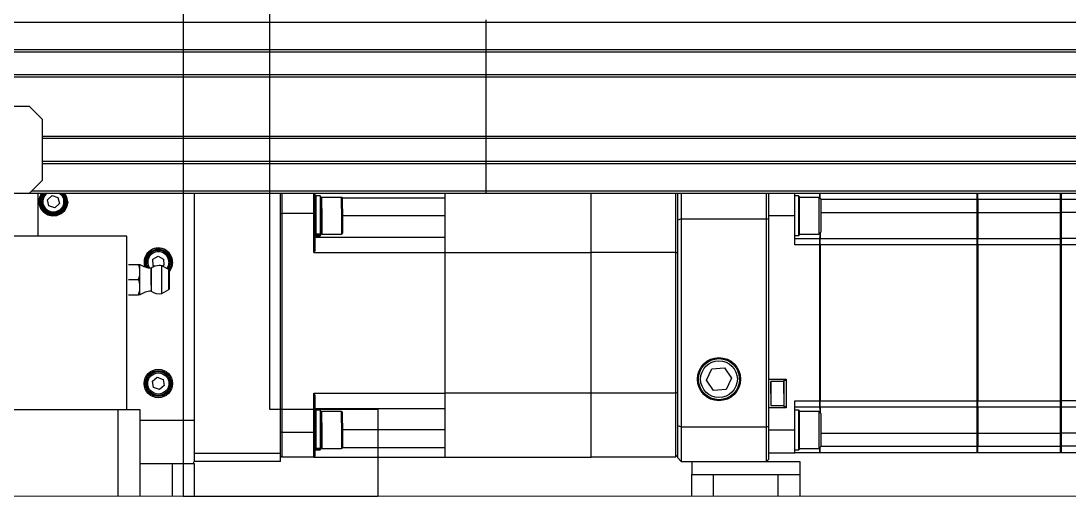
# Model space of a CAD drawing. Extents: x 500 to 100500, y -14500 to 21140.
# Drawn here: x 7839 to 8081.2, y -7259 to -7149.3 of the extents above; entities that cross this region are included whole.
import ezdxf

# ---------------------------------------------------------------- set-up
doc = ezdxf.new("R2010")
doc.units = 0
doc.linetypes.add('SLD-Solid', pattern=[0])
doc.layers.get('0').update_dxf_attribs({"linetype": 'CONTINUOUS'})
doc.layers.add('M06SMMF-001B', color=7, linetype='CONTINUOUS')
doc.layers.add('MODEL', color=7, linetype='SLD-Solid', lineweight=15)

# ---------------------------------------------------------------- blocks, each defined once
blk = doc.blocks.new('KCA$Cef715743')
at = {"layer": 'MODEL', "color": 1}
blk.add_line((1450, 313), (120, 313), dxfattribs=at)
blk = doc.blocks.new('LP R')
at = {"color": 2}
for p, q in [((16618.69, -93722.54), (16618.69, -93722.04)), ((15898.69, -93722.54), (16618.69, -93722.54)), ((16618.69, -93722.54), (16953.69, -93722.54)), ((16618.69, -93728.89), (16618.69, -93722.54)), ((15898.69, -93728.89), (16618.69, -93728.89)), ((15898.69, -93729.39), (16618.69, -93729.39)), ((16618.69, -93728.89), (16953.69, -93728.89)), ((16618.69, -93729.39), (16618.69, -93728.89)), ((16618.69, -93729.39), (16953.69, -93729.39)), ((16618.69, -93734.69), (16618.69, -93729.39)), ((15898.69, -93734.69), (16618.69, -93734.69)), ((15898.69, -93735.19), (16618.69, -93735.19)), ((16618.69, -93734.69), (16953.69, -93734.69)), ((16618.69, -93735.19), (16618.69, -93734.69)), ((16618.69, -93735.19), (16953.69, -93735.19)), ((16618.69, -93748.89), (16618.69, -93735.19)), ((16513.19, -93742.04), (16494.14, -93742.04)), ((16516.19, -93745.04), (16513.19, -93742.04)), ((16516.19, -93759.04), (16516.19, -93745.04)), ((16516.19, -93748.89), (16618.69, -93748.89)), ((16618.69, -93748.89), (16953.69, -93748.89)), ((16618.69, -93749.39), (16618.69, -93748.89)), ((16516.19, -93749.39), (16618.69, -93749.39)), ((16618.69, -93749.39), (16953.69, -93749.39)), ((16618.69, -93754.69), (16618.69, -93749.39)), ((16516.19, -93754.69), (16618.69, -93754.69)), ((16516.19, -93755.19), (16618.69, -93755.19)), ((16618.69, -93754.69), (16953.69, -93754.69)), ((16618.69, -93755.19), (16618.69, -93754.69)), ((16618.69, -93755.19), (16953.69, -93755.19)), ((16618.69, -93761.54), (16618.69, -93755.19)), ((16513.19, -93762.04), (16516.19, -93759.04)), ((16399.19, -93762.04), (16513.19, -93762.04)), ((16513.19, -93762.04), (16618.69, -93762.04)), ((16513.69, -93761.54), (16618.69, -93761.54)), ((16515.19, -93772.04), (16515.19, -93762.04)), ((16515.19, -93772.04), (16515.19, -93762.04)), ((16517.31, -93763.61), (16518.37, -93762.63)), ((16517.64, -93765.02), (16517.31, -93763.61)), ((16518.37, -93762.63), (16519.75, -93763.05)), ((16519.75, -93763.05), (16520.07, -93764.46)), ((16551.19, -93762.04), (16551.19, -93814.54)), ((16571.19, -93822.24), (16571.19, -93762.04)), ((16571.49, -93762.04), (16571.49, -93766.76)), ((16578.89, -93766.76), (16578.89, -93762.04)), ((16579.19, -93766.86), (16579.19, -93762.04)), ((16579.39, -93762.69), (16579.19, -93762.88)), ((16579.39, -93762.69), (16579.19, -93762.88)), ((16580.3, -93762.69), (16579.39, -93762.69)), ((16580.3, -93762.69), (16579.39, -93762.69)), ((16579.39, -93771.45), (16579.39, -93762.69)), ((16580.49, -93762.88), (16580.3, -93762.69)), ((16580.49, -93762.88), (16580.3, -93762.69)), ((16580.3, -93762.69), (16580.3, -93771.45)), ((16580.49, -93771.27), (16580.49, -93762.88)), ((16580.49, -93763.14), (16580.52, -93763.14)), ((16585.29, -93763.04), (16580.69, -93763.04)), ((16585.29, -93763.04), (16580.69, -93763.04)), ((16580.69, -93771.54), (16580.69, -93763.04)), ((16585.29, -93765.61), (16585.29, -93763.04)), ((16585.29, -93763.04), (16585.29, -93771.54)), ((16585.47, -93763.14), (16609.19, -93763.14)), ((16585.49, -93771.34), (16585.49, -93763.24)), ((16609.19, -93775.79), (16609.19, -93762.04)), ((16609.19, -93763.14), (16609.19, -93762.04)), ((16618.69, -93761.54), (16953.69, -93761.54)), ((16618.69, -93762.04), (16618.69, -93761.54)), ((16618.69, -93762.04), (16953.69, -93762.04)), ((16642.99, -93775.79), (16642.99, -93762.04)), ((16662.49, -93775.79), (16662.49, -93762.04)), ((16662.99, -93768.3), (16662.99, -93762.04)), ((16663.79, -93762.04), (16663.79, -93768.04)), ((16683.49, -93768.04), (16683.49, -93762.04)), ((16683.99, -93762.16), (16683.99, -93762.04)), ((16683.99, -93766.2), (16683.99, -93762.16)), ((16689.99, -93767.34), (16689.99, -93762.04)), ((16690.9, -93762.69), (16689.99, -93762.69)), ((16690.9, -93762.69), (16689.99, -93762.69)), ((16691.1, -93762.88), (16690.9, -93762.69)), ((16691.1, -93762.88), (16690.9, -93762.69)), ((16690.9, -93762.69), (16690.9, -93771.88)), ((16691.1, -93771.68), (16691.1, -93762.88)), ((16695.6, -93763.04), (16691.1, -93763.04)), ((16695.6, -93763.04), (16691.1, -93763.04)), ((16696.1, -93763.54), (16695.6, -93763.04)), ((16696.1, -93763.54), (16695.6, -93763.04)), ((16695.6, -93763.04), (16695.6, -93771.54)), ((16695.79, -93763.23), (16695.79, -93762.04)), ((16695.79, -93762.14), (16695.89, -93762.14)), ((16695.89, -93763.33), (16695.89, -93762.04)), ((16696.1, -93771.04), (16696.1, -93763.54)), ((16732.19, -93763.54), (16696.1, -93763.54)), ((16732.19, -93763.54), (16732.19, -93762.04)), ((16732.19, -93762.14), (16732.29, -93762.14)), ((16732.19, -93766.54), (16732.19, -93763.54)), ((16732.29, -93763.64), (16732.19, -93763.64)), ((16732.29, -93763.54), (16732.29, -93762.04)), ((16751.39, -93763.54), (16732.29, -93763.54)), ((16732.29, -93763.54), (16732.29, -93766.54)), ((16751.39, -93763.54), (16751.39, -93762.04)), ((16751.59, -93762.24), (16751.39, -93762.24)), ((16751.39, -93766.54), (16751.39, -93763.54)), ((16751.59, -93763.54), (16751.39, -93763.54)), ((16751.59, -93762.04), (16751.59, -93763.54)), ((16788.49, -93763.54), (16751.59, -93763.54)), ((16751.59, -93763.54), (16751.59, -93766.54)), ((16519.02, -93765.44), (16517.64, -93765.02)), ((16520.07, -93764.46), (16519.02, -93765.44)), ((16580.69, -93765.61), (16580.69, -93771.54)), ((16585.49, -93765.69), (16585.49, -93771.34)), ((16578.89, -93766.76), (16571.49, -93766.76)), ((16571.49, -93766.76), (16571.49, -93817.31)), ((16578.89, -93775.79), (16578.89, -93766.76)), ((16579.19, -93775.23), (16579.19, -93766.86)), ((16609.19, -93767.29), (16585.49, -93767.29)), ((16662.99, -93815.77), (16662.99, -93768.3)), ((16663.79, -93768.04), (16663.79, -93816.04)), ((16683.49, -93768.04), (16663.79, -93768.04)), ((16683.49, -93816.04), (16683.49, -93768.04)), ((16683.99, -93768.2), (16683.99, -93766.2)), ((16689.99, -93767.34), (16683.99, -93767.34)), ((16683.99, -93815.87), (16683.99, -93768.2)), ((16689.99, -93774.04), (16689.99, -93767.34)), ((16696.1, -93766.54), (16732.19, -93766.54)), ((16732.19, -93772.54), (16732.19, -93766.54)), ((16732.29, -93766.64), (16732.19, -93766.64)), ((16732.29, -93766.54), (16751.39, -93766.54)), ((16732.29, -93766.54), (16732.29, -93772.54)), ((16751.59, -93766.54), (16751.39, -93766.54)), ((16751.39, -93772.54), (16751.39, -93766.54)), ((16788.49, -93766.54), (16751.59, -93766.54)), ((16751.59, -93766.54), (16751.59, -93772.54)), ((16535.69, -93772.04), (16461.69, -93772.04)), ((16535.69, -93772.04), (16461.69, -93772.04)), ((16535.69, -93812.04), (16535.69, -93772.04)), ((16535.69, -93812.04), (16535.69, -93772.04)), ((16579.19, -93771.69), (16579.39, -93771.89)), ((16579.19, -93771.69), (16579.39, -93771.89)), ((16609.19, -93772.29), (16579.19, -93772.29)), ((16579.39, -93771.45), (16580.3, -93771.45)), ((16579.39, -93771.89), (16579.39, -93771.69)), ((16580.3, -93771.69), (16579.39, -93771.69)), ((16579.39, -93771.89), (16580.3, -93771.89)), ((16579.39, -93771.89), (16580.3, -93771.89)), ((16580.3, -93771.89), (16580.49, -93771.69)), ((16580.3, -93771.89), (16580.49, -93771.69)), ((16580.3, -93771.69), (16580.3, -93771.89)), ((16580.49, -93771.27), (16580.49, -93771.5)), ((16580.49, -93771.69), (16580.49, -93771.5)), ((16580.69, -93771.54), (16585.29, -93771.54)), ((16580.69, -93771.54), (16585.29, -93771.54)), ((16609.19, -93775.79), (16609.19, -93772.29)), ((16689.99, -93771.88), (16690.9, -93771.88)), ((16689.99, -93772.54), (16695.79, -93772.54)), ((16690.9, -93771.88), (16691.1, -93771.68)), ((16691.1, -93771.54), (16695.6, -93771.54)), ((16691.1, -93771.54), (16695.6, -93771.54)), ((16695.6, -93771.54), (16696.1, -93771.04)), ((16695.6, -93771.54), (16696.1, -93771.04)), ((16695.79, -93771.34), (16695.79, -93772.33)), ((16695.79, -93772.54), (16695.79, -93772.33)), ((16695.79, -93774.04), (16695.79, -93772.54)), ((16695.79, -93772.64), (16695.89, -93772.64)), ((16695.89, -93771.24), (16695.89, -93772.54)), ((16695.89, -93774.04), (16695.89, -93772.54)), ((16695.89, -93772.54), (16732.19, -93772.54)), ((16732.19, -93774.04), (16732.19, -93772.54)), ((16732.19, -93772.64), (16732.29, -93772.64)), ((16732.29, -93772.54), (16751.39, -93772.54)), ((16732.29, -93774.04), (16732.29, -93772.54)), ((16751.39, -93774.04), (16751.39, -93772.54)), ((16751.59, -93772.74), (16751.39, -93772.74)), ((16791.79, -93772.54), (16751.59, -93772.54)), ((16751.59, -93772.54), (16751.59, -93774.04)), ((16578.89, -93775.79), (16609.19, -93775.79)), ((16609.19, -93775.79), (16642.99, -93775.79)), ((16609.19, -93808.28), (16609.19, -93775.79)), ((16642.99, -93808.28), (16642.99, -93775.79)), ((16662.49, -93775.79), (16642.99, -93775.79)), ((16662.49, -93808.28), (16662.49, -93775.79)), ((16695.79, -93774.04), (16689.99, -93774.04)), ((16695.79, -93810.04), (16695.79, -93774.04)), ((16695.89, -93774.14), (16695.79, -93774.14)), ((16732.19, -93774.04), (16695.89, -93774.04)), ((16695.89, -93774.04), (16695.89, -93810.04)), ((16732.19, -93810.04), (16732.19, -93774.04)), ((16732.29, -93774.14), (16732.19, -93774.14)), ((16751.39, -93774.04), (16732.29, -93774.04)), ((16732.29, -93774.04), (16732.29, -93810.04)), ((16751.39, -93810.04), (16751.39, -93774.04)), ((16751.59, -93774.04), (16751.39, -93774.04)), ((16751.59, -93774.04), (16751.59, -93810.04)), ((16791.79, -93774.04), (16751.59, -93774.04)), ((16541.67, -93777.35), (16542.9, -93776.59)), ((16541.72, -93778.79), (16541.67, -93777.35)), ((16542.9, -93776.59), (16544.17, -93777.28)), ((16544.17, -93777.28), (16544.21, -93778.72)), ((16536.01, -93778.54), (16538.38, -93778.54)), ((16538.69, -93780.29), (16538.69, -93778.54)), ((16538.69, -93783.79), (16538.69, -93780.29)), ((16541.27, -93783.36), (16541.27, -93779.39)), ((16541.27, -93779.39), (16541.27, -93784.69)), ((16542.05, -93778.98), (16541.72, -93778.79)), ((16545.39, -93779.73), (16543.75, -93778.84)), ((16545.39, -93779.73), (16543.75, -93778.84)), ((16543.75, -93783.63), (16543.75, -93778.84)), ((16544.21, -93778.72), (16543.89, -93778.92)), ((16545.39, -93784.34), (16545.39, -93779.73)), ((16545.49, -93783.1), (16545.49, -93779.9)), ((16536.01, -93782.04), (16538.38, -93782.04)), ((16538.69, -93785.54), (16538.69, -93783.79)), ((16543.75, -93785.23), (16543.75, -93783.63)), ((16543.75, -93785.23), (16545.39, -93784.34)), ((16543.75, -93785.23), (16545.39, -93784.34)), ((16545.39, -93783.19), (16545.39, -93784.34)), ((16545.49, -93784.17), (16545.49, -93783.1)), ((16536.01, -93785.54), (16538.38, -93785.54)), ((16669.49, -93801.39), (16669.73, -93801.25)), ((16669.49, -93801.39), (16669.73, -93801.25)), ((16670.86, -93802.65), (16673.74, -93802.43)), ((16673.74, -93802.43), (16675.37, -93804.81)), ((16541.59, -93805.54), (16542.69, -93804.61)), ((16542.69, -93804.61), (16544.05, -93805.11)), ((16669.62, -93805.26), (16670.86, -93802.65)), ((16675.37, -93804.81), (16674.13, -93807.42)), ((16541.84, -93806.96), (16541.59, -93805.54)), ((16543.19, -93807.46), (16541.84, -93806.96)), ((16544.3, -93806.53), (16543.19, -93807.46)), ((16544.05, -93805.11), (16544.3, -93806.53)), ((16671.25, -93807.64), (16669.62, -93805.26)), ((16683.99, -93805.04), (16687.99, -93805.04)), ((16687.49, -93805.59), (16684.49, -93805.59)), ((16687.49, -93805.59), (16684.49, -93805.59)), ((16684.49, -93808.34), (16684.49, -93805.59)), ((16684.49, -93805.59), (16684.49, -93811.09)), ((16687.99, -93805.34), (16687.49, -93805.34)), ((16687.99, -93805.34), (16687.49, -93805.34)), ((16687.49, -93808.34), (16687.49, -93805.34)), ((16687.49, -93805.34), (16687.49, -93811.34)), ((16687.99, -93805.04), (16687.99, -93811.64)), ((16578.89, -93808.28), (16609.19, -93808.28)), ((16578.89, -93817.31), (16578.89, -93808.28)), ((16579.19, -93817.21), (16579.19, -93808.84)), ((16642.99, -93808.28), (16609.19, -93808.28)), ((16609.19, -93823.04), (16609.19, -93808.28)), ((16609.19, -93811.78), (16609.19, -93808.28)), ((16642.99, -93823.04), (16642.99, -93808.28)), ((16662.49, -93808.28), (16642.99, -93808.28)), ((16662.49, -93823.04), (16662.49, -93808.28)), ((16674.13, -93807.42), (16671.25, -93807.64)), ((16504.19, -93812.04), (16533.69, -93812.04)), ((16533.69, -93832.04), (16533.69, -93812.04)), ((16533.69, -93812.04), (16538.69, -93812.04)), ((16538.69, -93812.04), (16538.69, -93832.04)), ((16579.19, -93811.78), (16609.19, -93811.78)), ((16687.99, -93811.64), (16683.99, -93811.64)), ((16684.49, -93811.09), (16687.49, -93811.09)), ((16684.49, -93811.09), (16687.49, -93811.09)), ((16687.49, -93811.34), (16687.99, -93811.34)), ((16687.49, -93811.34), (16687.99, -93811.34)), ((16689.99, -93816.74), (16689.99, -93810.04)), ((16689.99, -93810.04), (16695.79, -93810.04)), ((16695.79, -93811.54), (16689.99, -93811.54)), ((16695.79, -93809.94), (16695.89, -93809.94)), ((16695.79, -93811.54), (16695.79, -93810.04)), ((16695.79, -93811.44), (16695.89, -93811.44)), ((16695.79, -93811.74), (16695.79, -93811.54)), ((16695.79, -93811.74), (16695.79, -93812.73)), ((16695.89, -93810.04), (16732.19, -93810.04)), ((16695.89, -93811.54), (16695.89, -93810.04)), ((16732.19, -93811.54), (16695.89, -93811.54)), ((16695.89, -93811.54), (16695.89, -93812.83)), ((16732.19, -93809.94), (16732.29, -93809.94)), ((16732.19, -93811.54), (16732.19, -93810.04)), ((16732.19, -93811.44), (16732.29, -93811.44)), ((16732.19, -93817.54), (16732.19, -93811.54)), ((16732.29, -93810.04), (16751.39, -93810.04)), ((16732.29, -93811.54), (16732.29, -93810.04)), ((16751.39, -93811.54), (16732.29, -93811.54)), ((16732.29, -93811.54), (16732.29, -93817.54)), ((16751.39, -93811.54), (16751.39, -93810.04)), ((16751.59, -93810.04), (16751.39, -93810.04)), ((16751.59, -93811.34), (16751.39, -93811.34)), ((16751.39, -93817.54), (16751.39, -93811.54)), ((16788.49, -93810.04), (16751.59, -93810.04)), ((16751.59, -93810.04), (16751.59, -93811.54)), ((16788.49, -93811.54), (16751.59, -93811.54)), ((16751.59, -93811.54), (16751.59, -93817.54)), ((16538.69, -93814.54), (16551.19, -93814.54)), ((16551.19, -93814.54), (16551.19, -93824.04)), ((16579.39, -93812.18), (16579.19, -93812.38)), ((16579.39, -93812.18), (16579.19, -93812.38)), ((16580.3, -93812.18), (16579.39, -93812.18)), ((16580.3, -93812.18), (16579.39, -93812.18)), ((16579.39, -93820.95), (16579.39, -93812.18)), ((16580.49, -93812.38), (16580.3, -93812.18)), ((16580.49, -93812.38), (16580.3, -93812.18)), ((16580.3, -93812.18), (16580.3, -93820.95)), ((16580.49, -93820.77), (16580.49, -93812.38)), ((16585.29, -93812.53), (16580.69, -93812.53)), ((16585.29, -93812.53), (16580.69, -93812.53)), ((16580.69, -93821.03), (16580.69, -93812.53)), ((16585.29, -93815.1), (16585.29, -93812.53)), ((16585.29, -93812.53), (16585.29, -93821.03)), ((16585.49, -93820.83), (16585.49, -93812.73)), ((16690.9, -93812.18), (16689.99, -93812.18)), ((16690.9, -93812.18), (16689.99, -93812.18)), ((16691.1, -93812.38), (16690.9, -93812.18)), ((16691.1, -93812.38), (16690.9, -93812.18)), ((16690.9, -93812.18), (16690.9, -93821.37)), ((16691.1, -93821.18), (16691.1, -93812.38)), ((16695.6, -93812.53), (16691.1, -93812.53)), ((16695.6, -93812.53), (16691.1, -93812.53)), ((16696.1, -93813.03), (16695.6, -93812.53)), ((16696.1, -93813.03), (16695.6, -93812.53)), ((16695.6, -93812.53), (16695.6, -93821.03)), ((16696.1, -93820.53), (16696.1, -93813.03)), ((16580.69, -93815.1), (16580.69, -93821.03)), ((16585.49, -93815.18), (16585.49, -93820.83)), ((16609.19, -93816.78), (16585.49, -93816.78)), ((16662.99, -93823.24), (16662.99, -93815.77)), ((16663.79, -93816.04), (16663.79, -93824.04)), ((16663.79, -93816.04), (16683.49, -93816.04)), ((16683.49, -93824.04), (16683.49, -93816.04)), ((16683.99, -93817.87), (16683.99, -93815.87)), ((16683.99, -93816.74), (16689.99, -93816.74)), ((16689.99, -93822.04), (16689.99, -93816.74)), ((16571.49, -93817.31), (16578.89, -93817.31)), ((16571.49, -93817.31), (16571.49, -93823.04)), ((16578.89, -93823.04), (16578.89, -93817.31)), ((16579.19, -93822.74), (16579.19, -93817.21)), ((16683.99, -93821.91), (16683.99, -93817.87)), ((16696.1, -93817.54), (16732.19, -93817.54)), ((16732.29, -93817.44), (16732.19, -93817.44)), ((16732.19, -93820.54), (16732.19, -93817.54)), ((16732.29, -93817.54), (16751.39, -93817.54)), ((16732.29, -93817.54), (16732.29, -93820.54)), ((16751.59, -93817.54), (16751.39, -93817.54)), ((16751.39, -93820.54), (16751.39, -93817.54)), ((16751.59, -93817.54), (16751.59, -93820.54)), ((16788.69, -93817.54), (16751.59, -93817.54)), ((16579.19, -93821.19), (16579.39, -93821.38)), ((16579.19, -93821.19), (16579.39, -93821.38)), ((16579.39, -93820.95), (16580.3, -93820.95)), ((16579.39, -93821.38), (16579.39, -93821.18)), ((16580.3, -93821.18), (16579.39, -93821.18)), ((16579.39, -93821.38), (16580.3, -93821.38)), ((16579.39, -93821.38), (16580.3, -93821.38)), ((16580.3, -93821.18), (16580.3, -93821.38)), ((16580.3, -93821.38), (16580.49, -93821.19)), ((16580.3, -93821.38), (16580.49, -93821.19)), ((16580.49, -93820.77), (16580.49, -93821)), ((16580.52, -93820.93), (16580.49, -93820.93)), ((16580.49, -93821.19), (16580.49, -93821)), ((16580.69, -93821.03), (16585.29, -93821.03)), ((16580.69, -93821.03), (16585.29, -93821.03)), ((16609.19, -93820.93), (16585.47, -93820.93)), ((16609.19, -93823.04), (16609.19, -93820.93)), ((16689.99, -93821.37), (16690.9, -93821.37)), ((16690.9, -93821.37), (16691.1, -93821.18)), ((16691.1, -93821.03), (16695.6, -93821.03)), ((16691.1, -93821.03), (16695.6, -93821.03)), ((16695.6, -93821.03), (16696.1, -93820.53)), ((16695.6, -93821.03), (16696.1, -93820.53)), ((16695.79, -93822.04), (16695.79, -93820.84)), ((16695.89, -93822.04), (16695.89, -93820.74)), ((16696.1, -93820.54), (16732.19, -93820.54)), ((16732.19, -93820.44), (16732.29, -93820.44)), ((16732.19, -93822.04), (16732.19, -93820.54)), ((16732.29, -93820.54), (16751.39, -93820.54)), ((16732.29, -93822.04), (16732.29, -93820.54)), ((16751.39, -93822.04), (16751.39, -93820.54)), ((16751.59, -93820.54), (16751.39, -93820.54)), ((16751.59, -93820.54), (16751.59, -93822.04)), ((16788.69, -93820.54), (16751.59, -93820.54)), ((16571.19, -93822.24), (16551.19, -93822.24)), ((16571.19, -93824.04), (16551.19, -93824.04)), ((16571.19, -93824.04), (16571.19, -93822.24)), ((16578.89, -93823.04), (16571.49, -93823.04)), ((16578.89, -93823.04), (16609.19, -93823.04)), ((16609.19, -93823.04), (16642.99, -93823.04)), ((16662.49, -93823.04), (16642.99, -93823.04)), ((16662.99, -93823.24), (16663.79, -93824.04)), ((16663.79, -93824.04), (16666.19, -93824.04)), ((16666.19, -93824.04), (16666.19, -93827.04)), ((16666.19, -93824.04), (16691.19, -93824.04)), ((16683.49, -93824.04), (16683.99, -93823.54)), ((16683.99, -93823.54), (16683.99, -93821.91)), ((16683.99, -93822.04), (16689.99, -93822.04)), ((16695.79, -93822.04), (16689.99, -93822.04)), ((16691.19, -93824.04), (16691.19, -93827.04)), ((16695.79, -93821.94), (16695.89, -93821.94)), ((16732.19, -93822.04), (16695.89, -93822.04)), ((16732.19, -93821.94), (16732.29, -93821.94)), ((16751.39, -93822.04), (16732.29, -93822.04)), ((16751.59, -93821.84), (16751.39, -93821.84)), ((16788.69, -93822.04), (16751.59, -93822.04)), ((16538.69, -93824.54), (16546.19, -93824.54)), ((16546.19, -93832.04), (16546.19, -93824.54)), ((16546.19, -93824.54), (16551.19, -93824.54)), ((16551.19, -93824.54), (16551.19, -93832.04)), ((16666.19, -93832.04), (16666.19, -93827.04)), ((16666.19, -93827.04), (16671.19, -93827.04)), ((16671.19, -93827.04), (16671.19, -93832.04)), ((16671.19, -93827.04), (16686.19, -93827.04)), ((16686.19, -93832.04), (16686.19, -93827.04)), ((16686.19, -93827.04), (16691.19, -93827.04)), ((16691.19, -93827.04), (16691.19, -93832.04))]:
    blk.add_line(p, q, dxfattribs=at)
at = {"color": 2, "flags": 128}
for points in [[(16521.99, -93764.04), (16521.99, -93764.04), (16521.82, -93765.11), (16521.3, -93766.06), (16520.5, -93766.8), (16519.5, -93767.23), (16518.42, -93767.32), (16517.37, -93767.06), (16516.46, -93766.46), (16515.79, -93765.61), (16515.44, -93764.58), (16515.44, -93763.49), (16515.79, -93762.46), (16516.07, -93762.04), (16515.79, -93762.46), (16515.44, -93763.49), (16515.44, -93764.58), (16515.79, -93765.61), (16516.46, -93766.46), (16517.37, -93767.06), (16518.42, -93767.32), (16519.5, -93767.23), (16520.5, -93766.8), (16521.3, -93766.06), (16521.82, -93765.11), (16521.99, -93764.04), (16521.99, -93764.04), (16521.82, -93762.96), (16521.32, -93762.04)], [(16521.69, -93764.04), (16521.51, -93763.01), (16520.99, -93762.11), (16520.93, -93762.04), (16520.99, -93762.11), (16521.51, -93763.01), (16521.69, -93764.04), (16521.51, -93765.06), (16520.99, -93765.96), (16520.19, -93766.63), (16519.22, -93766.99), (16518.17, -93766.99), (16517.19, -93766.63), (16516.4, -93765.96), (16515.88, -93765.06), (16515.69, -93764.04), (16515.88, -93763.01), (16516.4, -93762.11), (16516.46, -93762.04)], [(16521.37, -93763.42), (16521.37, -93763.42), (16521.42, -93764.43), (16521.09, -93765.39), (16520.44, -93766.16), (16519.55, -93766.65), (16518.55, -93766.78), (16517.57, -93766.55), (16516.74, -93765.97), (16516.17, -93765.13), (16515.95, -93764.15), (16516.09, -93763.15), (16516.59, -93762.27), (16516.81, -93762.04), (16516.59, -93762.27), (16516.09, -93763.15), (16515.95, -93764.15), (16516.17, -93765.13), (16516.74, -93765.97), (16517.57, -93766.55), (16518.55, -93766.78), (16519.55, -93766.65), (16520.44, -93766.16), (16521.09, -93765.39), (16521.42, -93764.43), (16521.37, -93763.42), (16521.37, -93763.42), (16520.97, -93762.49), (16520.58, -93762.04)], [(16521.08, -93763.49), (16520.69, -93762.61), (16520.11, -93762.04), (16520.69, -93762.61), (16521.08, -93763.49), (16521.11, -93764.44), (16520.77, -93765.34), (16520.12, -93766.03), (16519.24, -93766.42), (16518.29, -93766.45), (16517.39, -93766.11), (16516.7, -93765.46), (16516.31, -93764.58), (16516.28, -93763.63), (16516.62, -93762.73), (16517.27, -93762.04), (16517.28, -93762.04)], [(16521.37, -93763.42), (16520.97, -93762.49), (16520.58, -93762.04)], [(16521.99, -93764.04), (16521.82, -93762.96), (16521.32, -93762.04)], [(16579.19, -93771.27), (16579.3, -93771.37), (16579.39, -93771.45)], [(16579.19, -93771.27), (16579.3, -93771.37), (16579.39, -93771.45)], [(16579.39, -93771.69), (16579.28, -93771.58), (16579.19, -93771.5)], [(16579.39, -93771.69), (16579.28, -93771.58), (16579.19, -93771.5)], [(16580.3, -93771.45), (16580.41, -93771.35), (16580.49, -93771.27)], [(16580.3, -93771.45), (16580.41, -93771.35), (16580.49, -93771.27)], [(16580.49, -93771.5), (16580.39, -93771.6), (16580.3, -93771.69)], [(16580.49, -93771.5), (16580.39, -93771.6), (16580.3, -93771.69)], [(16546.24, -93778.04), (16546.06, -93779.11), (16545.55, -93780.06), (16545.49, -93780.13), (16545.55, -93780.06), (16546.06, -93779.11), (16546.24, -93778.04), (16546.06, -93776.96), (16545.55, -93776.01), (16544.75, -93775.27), (16543.75, -93774.84), (16542.67, -93774.75), (16541.62, -93775.01), (16540.71, -93775.61), (16540.04, -93776.46), (16539.69, -93777.49), (16539.69, -93778.58), (16539.81, -93779.06)], [(16545.94, -93778.04), (16545.76, -93777.01), (16545.24, -93776.11), (16544.44, -93775.44), (16543.46, -93775.08), (16542.42, -93775.08), (16541.44, -93775.44), (16540.65, -93776.11), (16540.12, -93777.01), (16539.94, -93778.04), (16540.12, -93779.06), (16540.17, -93779.18), (16540.12, -93779.06), (16539.94, -93778.04), (16540.12, -93777.01), (16540.65, -93776.11), (16541.44, -93775.44), (16542.42, -93775.08), (16543.46, -93775.08), (16544.44, -93775.44), (16545.24, -93776.11), (16545.76, -93777.01), (16545.94, -93778.04), (16545.76, -93779.06), (16545.42, -93779.73)], [(16545.39, -93777.96), (16545.23, -93778.91), (16544.92, -93779.48)], [(16545.39, -93777.96), (16545.23, -93778.91), (16544.92, -93779.48)], [(16545.19, -93779.62), (16545.54, -93778.95), (16545.69, -93777.95)], [(16545.19, -93779.62), (16545.54, -93778.95), (16545.69, -93777.95)], [(16545.94, -93778.04), (16545.76, -93779.06), (16545.42, -93779.73)], [(16579.19, -93820.77), (16579.3, -93820.87), (16579.39, -93820.95)], [(16579.19, -93820.77), (16579.3, -93820.87), (16579.39, -93820.95)], [(16579.39, -93821.18), (16579.28, -93821.08), (16579.19, -93821)], [(16579.39, -93821.18), (16579.28, -93821.08), (16579.19, -93821)], [(16580.3, -93820.95), (16580.41, -93820.85), (16580.49, -93820.77)], [(16580.3, -93820.95), (16580.41, -93820.85), (16580.49, -93820.77)], [(16580.49, -93821), (16580.39, -93821.1), (16580.3, -93821.18)], [(16580.49, -93821), (16580.39, -93821.1), (16580.3, -93821.18)]]:
    blk.add_lwpolyline(points, dxfattribs=at)
at = {"color": 2}
for centre, radius in [((16672.49, -93805.04), 4.99), ((16672.49, -93805.04), 4.75), ((16672.49, -93805.04), 4.25), ((16542.94, -93806.04), 3.3), ((16542.94, -93806.04), 3), ((16542.94, -93806.04), 2.75), ((16542.94, -93806.04), 2.45)]:
    blk.add_circle(centre, radius, dxfattribs=at)
for centre, radius, start, end in [((16518.69, -93764.04), 3, 138.1897, 0), ((16518.69, -93764.04), 2.45, 125.2813, 12.9367), ((16580.69, -93763.24), 0.2, 90, 180), ((16585.29, -93763.24), 0.2, 0, 90), ((16742.59, -94004.43), 249.18, 108.4345, 108.6285), ((16604.25, -94005.78), 250.61, 71.4447, 71.5652), ((16580.69, -93771.34), 0.2, 180, 270), ((16585.29, -93771.34), 0.2, 270, 0), ((16542.94, -93778.04), 3.3, 0, 198.1779), ((16542.94, -93778.04), 2.75, 1.682, 206.4508), ((16542.94, -93778.04), 2.45, 1.682, 212.0348), ((16609.89, -93792.04), 35, 151.2996, 152.3396), ((16541.81, -93773.41), 6, 238.6687, 264.773), ((16543.15, -93782.04), 3.25, 90, 125.3746), ((16543.15, -93782.04), 3.25, 79.3613, 90), ((16545.29, -93779.9), 0.2, 0, 61.5872), ((16541.81, -93790.66), 6, 95.227, 121.3313), ((16543.15, -93782.04), 3.25, 234.6254, 280.6387), ((16545.29, -93784.17), 0.2, 298.4128, 0), ((16609.89, -93792.04), 35, 207.6604, 208.7004), ((16580.69, -93812.73), 0.2, 90, 180), ((16585.29, -93812.73), 0.2, 0, 90), ((16742.59, -93579.64), 249.18, 251.3715, 251.5655), ((16604.25, -93578.29), 250.61, 288.4348, 288.5553), ((16580.69, -93820.83), 0.2, 180, 270), ((16585.29, -93820.83), 0.2, 270, 0), ((16550.69, -93824.04), 0.5, 270, 0)]:
    blk.add_arc(centre, radius, start, end, dxfattribs=at)
for points, knots in [([(16571.19, -93766.86), (16571.25, -93766.84), (16571.35, -93766.81), (16571.45, -93766.77), (16571.49, -93766.76)], [0, 0, 0, 0, 0.56, 1, 1, 1, 1]), ([(16571.19, -93766.86), (16571.25, -93766.84), (16571.35, -93766.81), (16571.45, -93766.77), (16571.49, -93766.76)], [0, 0, 0, 0, 0.56, 1, 1, 1, 1]), ([(16579.19, -93766.86), (16579.14, -93766.84), (16579.04, -93766.81), (16578.94, -93766.77), (16578.89, -93766.76)], [0, 0, 0, 0, 0.56, 1, 1, 1, 1]), ([(16579.19, -93766.86), (16579.14, -93766.84), (16579.04, -93766.81), (16578.94, -93766.77), (16578.89, -93766.76)], [0, 0, 0, 0, 0.56, 1, 1, 1, 1]), ([(16662.99, -93775.79), (16662.9, -93775.81), (16662.73, -93775.85), (16662.57, -93775.89), (16662.49, -93775.91)], [0, 0, 0, 0, 0.56, 1, 1, 1, 1]), ([(16662.99, -93775.79), (16662.9, -93775.81), (16662.73, -93775.85), (16662.57, -93775.89), (16662.49, -93775.91)], [0, 0, 0, 0, 0.56, 1, 1, 1, 1]), ([(16538.69, -93780.29), (16538.68, -93779.97), (16538.64, -93779.38), (16538.46, -93778.8), (16538.38, -93778.54)], [0, 0, 0, 0, 0.535251, 1, 1, 1, 1]), ([(16538.38, -93778.54), (16538.48, -93778.54), (16538.66, -93778.54), (16538.68, -93778.54), (16538.69, -93778.54)], [0, 0, 0, 0, 0.581952, 1, 1, 1, 1]), ([(16538.69, -93780.29), (16538.68, -93779.97), (16538.64, -93779.38), (16538.46, -93778.8), (16538.38, -93778.54)], [0, 0, 0, 0, 0.535251, 1, 1, 1, 1]), ([(16538.38, -93778.54), (16538.48, -93778.54), (16538.66, -93778.54), (16538.68, -93778.54), (16538.69, -93778.54)], [0, 0, 0, 0, 0.581952, 1, 1, 1, 1]), ([(16538.38, -93782.04), (16538.48, -93781.7), (16538.66, -93781.13), (16538.68, -93780.53), (16538.69, -93780.29)], [0, 0, 0, 0, 0.581952, 1, 1, 1, 1]), ([(16538.38, -93782.04), (16538.48, -93781.7), (16538.66, -93781.13), (16538.68, -93780.53), (16538.69, -93780.29)], [0, 0, 0, 0, 0.581952, 1, 1, 1, 1]), ([(16538.69, -93783.79), (16538.68, -93783.47), (16538.64, -93782.88), (16538.46, -93782.3), (16538.38, -93782.04)], [0, 0, 0, 0, 0.535251, 1, 1, 1, 1]), ([(16538.69, -93783.79), (16538.68, -93783.47), (16538.64, -93782.88), (16538.46, -93782.3), (16538.38, -93782.04)], [0, 0, 0, 0, 0.535251, 1, 1, 1, 1]), ([(16538.38, -93785.54), (16538.48, -93785.2), (16538.66, -93784.63), (16538.68, -93784.03), (16538.69, -93783.79)], [0, 0, 0, 0, 0.5819524, 1, 1, 1, 1]), ([(16538.38, -93785.54), (16538.48, -93785.2), (16538.66, -93784.63), (16538.68, -93784.03), (16538.69, -93783.79)], [0, 0, 0, 0, 0.5819524, 1, 1, 1, 1]), ([(16538.69, -93785.54), (16538.68, -93785.54), (16538.64, -93785.54), (16538.46, -93785.54), (16538.38, -93785.54)], [0, 0, 0, 0, 0.535251, 1, 1, 1, 1]), ([(16538.69, -93785.54), (16538.68, -93785.54), (16538.64, -93785.54), (16538.46, -93785.54), (16538.38, -93785.54)], [0, 0, 0, 0, 0.535251, 1, 1, 1, 1]), ([(16676.77, -93803.16), (16676.88, -93803.43), (16677.14, -93804.04), (16677.14, -93804.66), (16677.14, -93805.02)], [0, 0, 0, 0, 0.43542, 1, 1, 1, 1]), ([(16676.77, -93803.16), (16676.88, -93803.43), (16677.14, -93804.04), (16677.14, -93804.66), (16677.14, -93805.02)], [0, 0, 0, 0, 0.43542, 1, 1, 1, 1]), ([(16662.99, -93808.28), (16662.9, -93808.26), (16662.73, -93808.22), (16662.57, -93808.18), (16662.49, -93808.16)], [0, 0, 0, 0, 0.56, 1, 1, 1, 1]), ([(16662.99, -93808.28), (16662.9, -93808.26), (16662.73, -93808.22), (16662.57, -93808.18), (16662.49, -93808.16)], [0, 0, 0, 0, 0.56, 1, 1, 1, 1]), ([(16571.49, -93817.31), (16571.44, -93817.29), (16571.34, -93817.26), (16571.24, -93817.22), (16571.19, -93817.21)], [0, 0, 0, 0, 0.56, 1, 1, 1, 1]), ([(16571.49, -93817.31), (16571.44, -93817.29), (16571.34, -93817.26), (16571.24, -93817.22), (16571.19, -93817.21)], [0, 0, 0, 0, 0.56, 1, 1, 1, 1]), ([(16579.19, -93817.21), (16579.14, -93817.23), (16579.04, -93817.26), (16578.94, -93817.3), (16578.89, -93817.31)], [0, 0, 0, 0, 0.56, 1, 1, 1, 1]), ([(16579.19, -93817.21), (16579.14, -93817.23), (16579.04, -93817.26), (16578.94, -93817.3), (16578.89, -93817.31)], [0, 0, 0, 0, 0.56, 1, 1, 1, 1]), ([(16571.19, -93822.74), (16571.25, -93822.79), (16571.35, -93822.89), (16571.45, -93822.99), (16571.49, -93823.04)], [0, 0, 0, 0, 0.56, 1, 1, 1, 1]), ([(16571.19, -93822.74), (16571.25, -93822.79), (16571.35, -93822.89), (16571.45, -93822.99), (16571.49, -93823.04)], [0, 0, 0, 0, 0.56, 1, 1, 1, 1]), ([(16579.19, -93822.74), (16579.14, -93822.79), (16579.04, -93822.89), (16578.94, -93822.99), (16578.89, -93823.04)], [0, 0, 0, 0, 0.56, 1, 1, 1, 1]), ([(16579.19, -93822.74), (16579.14, -93822.79), (16579.04, -93822.89), (16578.94, -93822.99), (16578.89, -93823.04)], [0, 0, 0, 0, 0.56, 1, 1, 1, 1]), ([(16662.99, -93823.04), (16662.9, -93822.94), (16662.73, -93822.78), (16662.57, -93822.61), (16662.49, -93822.54)], [0, 0, 0, 0, 0.56, 1, 1, 1, 1]), ([(16662.99, -93823.04), (16662.9, -93822.94), (16662.73, -93822.78), (16662.57, -93822.61), (16662.49, -93822.54)], [0, 0, 0, 0, 0.56, 1, 1, 1, 1])]:
    blk.add_open_spline(points, degree=3, knots=knots, dxfattribs=at)
blk = doc.blocks.new('SP R')
at = {"color": 3}
for p, q in [((17998.34, -97709.31), (17998.34, -97503.31)), ((17978.34, -97608.31), (17978.34, -97729.31)), ((18023.34, -97709.31), (17998.34, -97709.31)), ((18023.34, -97709.31), (18023.34, -97729.31)), ((17978.34, -97729.31), (18023.34, -97729.31))]:
    blk.add_line(p, q, dxfattribs=at)

msp = doc.modelspace()

# ---------------------------------------------------------------- block references
at = {"color": 0}
for name, p in [('SP R', (-10101.84, 90470.27, -75.82)), ('LP R', (-8672.2, 86573, -75.82))]:
    msp.add_blockref(name, p, dxfattribs=at)
at = {"layer": 'M06SMMF-001B'}
msp.add_blockref('KCA$Cef715743', (6801.5, -7572.04, -75.82), dxfattribs=at)

doc.saveas('drawing.dxf')
